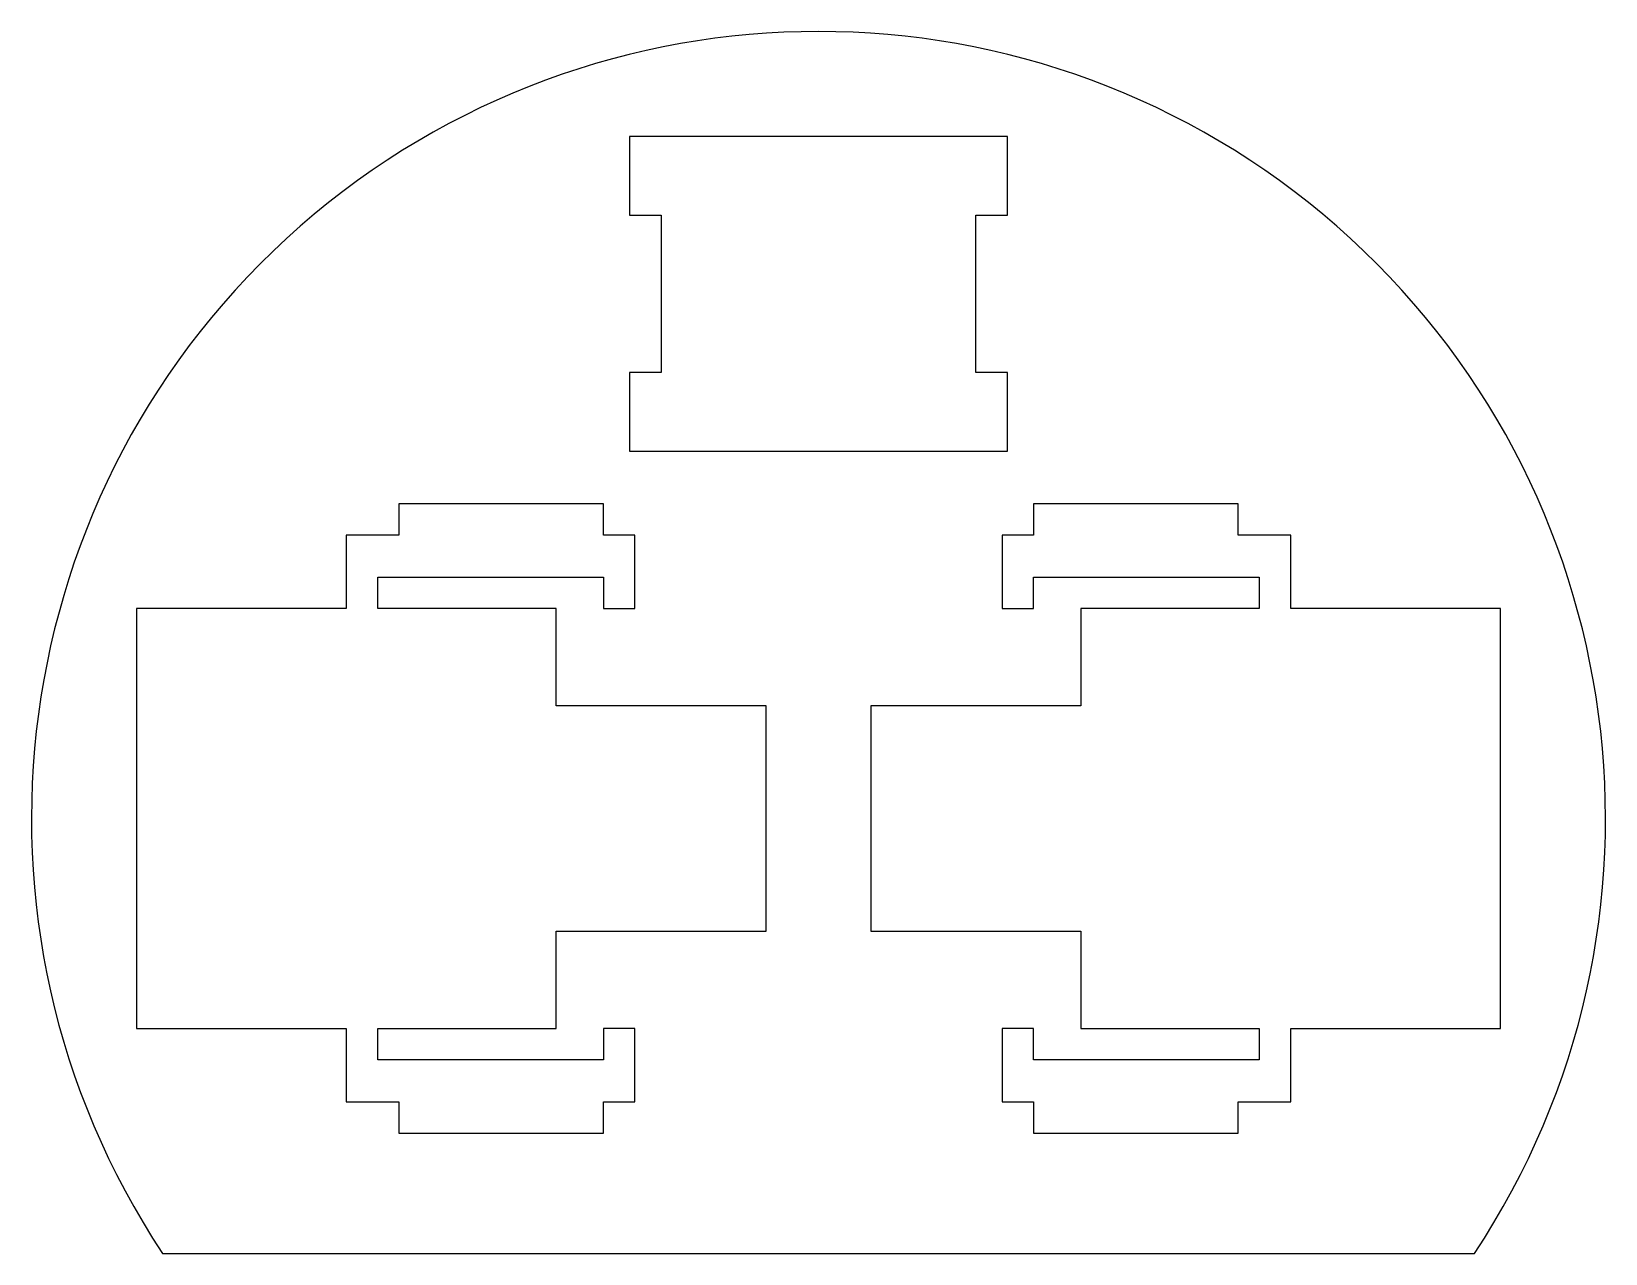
# Model space of a CAD drawing. Header units: millimetres. Extents: x -150 to 150, y -83 to 150.
import ezdxf

# ---------------------------------------------------------------- set-up
doc = ezdxf.new("R2010")
doc.units = ezdxf.units.MM

msp = doc.modelspace()

# ---------------------------------------------------------------- linework, layer by layer
at = {"color": 7, "linetype": 'Continuous', "lineweight": 25}
for p, q in [((36, 130), (-36, 130)), ((-36, 130), (-36, 115)), ((36, 115), (36, 130)), ((-36, 115), (-30, 115)), ((-30, 115), (-30, 85)), ((30, 115), (36, 115)), ((30, 85), (30, 115)), ((-36, 85), (-36, 70)), ((-30, 85), (-36, 85)), ((36, 85), (30, 85)), ((36, 70), (36, 85)), ((-36, 70), (36, 70)), ((-80, 60), (-80, 54)), ((-41, 60), (-80, 60)), ((-41, 54), (-41, 60)), ((41, 60), (41, 54)), ((80, 60), (41, 60)), ((80, 54), (80, 60)), ((-90, 54), (-90, 40)), ((-80, 54), (-90, 54)), ((-35, 54), (-41, 54)), ((-35, 40), (-35, 54)), ((35, 54), (35, 40)), ((41, 54), (35, 54)), ((90, 54), (80, 54)), ((90, 40), (90, 54)), ((-84, 46), (-41, 46)), ((-84, 40), (-84, 46)), ((-41, 46), (-41, 40)), ((41, 46), (84, 46)), ((41, 40), (41, 46)), ((84, 46), (84, 40)), ((-130, 40), (-130, -40)), ((-90, 40), (-130, 40)), ((-50, 40), (-84, 40)), ((-50, 21.5), (-50, 40)), ((-41, 40), (-35, 40)), ((35, 40), (41, 40)), ((50, 40), (50, 21.5)), ((84, 40), (50, 40)), ((130, 40), (90, 40)), ((130, -40), (130, 40)), ((-10, 21.5), (-50, 21.5)), ((-10, -21.5), (-10, 21.5)), ((10, 21.5), (10, -21.5)), ((50, 21.5), (10, 21.5)), ((-50, -21.5), (-10, -21.5)), ((-50, -40), (-50, -21.5)), ((10, -21.5), (50, -21.5)), ((50, -21.5), (50, -40)), ((-130, -40), (-90, -40)), ((-90, -40), (-90, -54)), ((-84, -40), (-50, -40)), ((-84, -46), (-84, -40)), ((-41, -40), (-41, -46)), ((-35, -40), (-41, -40)), ((-35, -54), (-35, -40)), ((35, -40), (35, -54)), ((41, -40), (35, -40)), ((41, -46), (41, -40)), ((50, -40), (84, -40)), ((84, -40), (84, -46)), ((90, -40), (130, -40)), ((90, -54), (90, -40)), ((-41, -46), (-84, -46)), ((84, -46), (41, -46)), ((-90, -54), (-80, -54)), ((-80, -54), (-80, -60)), ((-41, -54), (-35, -54)), ((-41, -60), (-41, -54)), ((35, -54), (41, -54)), ((41, -54), (41, -60)), ((80, -54), (90, -54)), ((80, -60), (80, -54)), ((-80, -60), (-41, -60)), ((41, -60), (80, -60)), ((-125, -82.92), (125, -82.92))]:
    msp.add_line(p, q, dxfattribs=at)
msp.add_arc((0, 0), 150, 326.4427, 213.5573, dxfattribs=at)

doc.saveas('drawing.dxf')
